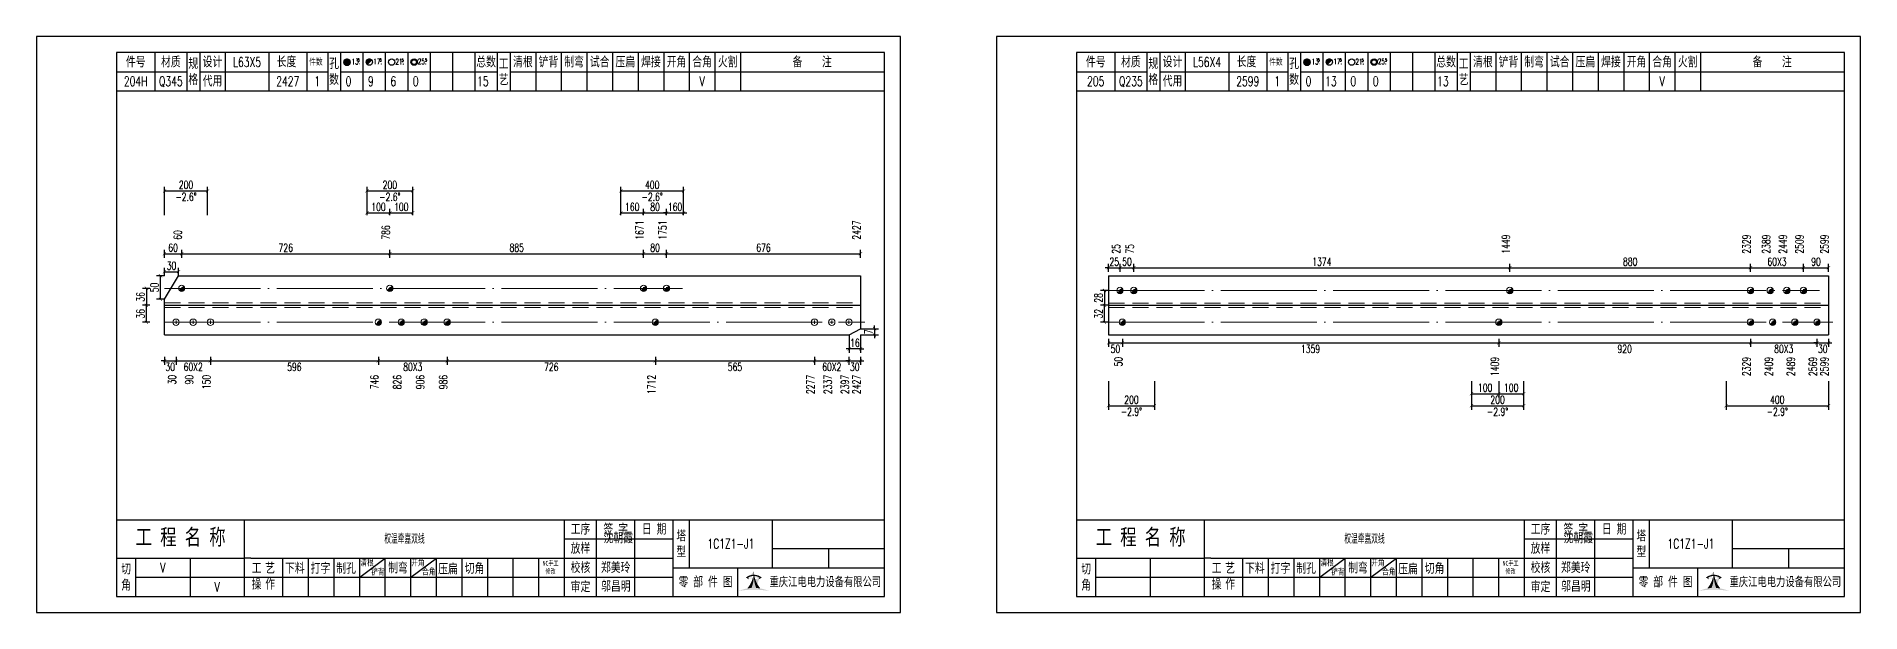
# Model space of a CAD drawing. Header units: millimetres. Extents: x -524 to 9570, y -2481 to 180.
# Drawn here: x 900 to 1470, y -600 to -420 of the extents above; entities that cross this region are included whole.
import ezdxf
from ezdxf.enums import TextEntityAlignment as Align

# ---------------------------------------------------------------- set-up
doc = ezdxf.new("R2010")
doc.units = ezdxf.units.MM
doc.header["$LTSCALE"] = 20
doc.header["$PDMODE"] = 1
doc.linetypes.add('DASHDOT2X', pattern=[1.75, 1.5, -0.125, 0, -0.125])
doc.linetypes.add('HIDDEN', pattern=[0.375, 0.25, -0.125])
for name, color, linetype, lineweight in [('1', 7, 'Continuous', 25), ('11', 1, 'Continuous', 13), ('2', 1, 'HIDDEN', 13), ('5', 7, 'Continuous', 13), ('7', 3, 'DASHDOT2X', 13)]:
    doc.layers.add(name, color=color, linetype=linetype, lineweight=lineweight)
doc.styles.get("Standard").update_dxf_attribs({"font": 'simplex', "width": 0.7, "bigfont": 'gbhzfs.shx'})
doc.styles.add('SYMBOL_TXT', font='txt.shx', dxfattribs={"width": 0.6})
doc.styles.add('TITLE_TXT', font='simplex.shx', dxfattribs={"width": 0.75, "height": 2.5, "bigfont": 'gbhzfs.shx'})
doc.dimstyles.new('dimStyle4', dxfattribs={"dimtxt": 2.5, "dimasz": 1, "dimexe": 1.25, "dimexo": 0, "dimgap": 0.63, "dimtad": 2, "dimzin": 0, "dimdsep": 46, "dimtxsty": 'standard', "dimblk": 'ARCHTICK', "dimblk1": 'ARCHTICK', "dimblk2": 'ARCHTICK', "dimcen": 0.09, "dimadec": 0, "dimazin": 0, "dimtfac": 1, "dimtdec": 1, "dimtix": 1, "dimtmove": 2, "dimatfit": 3, "dimfxl": 0, "dimtolj": 1, "dimtzin": 0, "dimarcsym": 0})
doc.dimstyles.get("Standard").update_dxf_attribs({"dimtxt": 2.5, "dimasz": 1, "dimexe": 1.25, "dimexo": 0, "dimgap": 0.63, "dimtad": 1, "dimzin": 0, "dimdsep": 46, "dimtxsty": 'standard', "dimblk": 'ARCHTICK', "dimblk1": 'ARCHTICK', "dimblk2": 'ARCHTICK', "dimcen": 0.09, "dimadec": 0, "dimazin": 0, "dimtfac": 1, "dimtdec": 1, "dimtix": 1, "dimtmove": 2, "dimatfit": 3, "dimfxl": 0, "dimtolj": 1, "dimtzin": 0, "dimarcsym": 0})
pattern_1 = [(0, (-3, 0), (0, 0.0125), [])]

# ---------------------------------------------------------------- blocks, each defined once
blk = doc.blocks.new('M12_HOLE')
h = blk.add_hatch()
h.set_pattern_fill('LINE', scale=0.1, style=0)
h.set_pattern_definition(pattern_1)
h.paths.add_polyline_path([(-5, 0, 1), (-1, 0, 1)])
at = {"color": 7}
blk.add_circle((-3, 0), 2, dxfattribs=at)
at = {"color": 7, "attachment_point": 1, "style": 'SYMBOL_TXT'}
for s, insert, char_height, width in [('13\\f??|b0|i0|c0|p54;.', (-0.1170648347537053, 2.110404609075999), 3.5, 5.707453662650948), ('5', (3.739322910876695, 2.264550918150206), 1.8, 2.930899999712656)]:
    blk.add_mtext(s, dxfattribs=dict(at, insert=insert, char_height=char_height, width=width))
blk = doc.blocks.new('M16_HOLE')
h = blk.add_hatch()
h.set_pattern_fill('LINE', scale=0.1, style=0)
h.set_pattern_definition(pattern_1)
h.paths.add_polyline_path([(-1.585786437626905, 1.414213562373095, 0.668178637919299), (-5, 0, 0.198912367379658), (-4.414213562373095, -1.414213562373095)])
at = {"color": 7}
blk.add_circle((-3, 0), 2, dxfattribs=at)
at = {"color": 7, "attachment_point": 1, "style": 'SYMBOL_TXT'}
for s, insert, char_height, width in [('17.', (-0.443935574240129, 2.13042063441452), 3.5, 6.3164), ('5', (3.564570640825252, 2.25180437378188), 1.8, 1.822)]:
    blk.add_mtext(s, dxfattribs=dict(at, insert=insert, char_height=char_height, width=width))
blk = doc.blocks.new('M20_HOLE')
at = {"color": 7}
blk.add_circle((-3, 0), 2, dxfattribs=at)
at = {"color": 7, "attachment_point": 1, "style": 'SYMBOL_TXT'}
for s, insert, char_height, width in [('21.', (-0.6868754558352066, 2.009036737063269), 3.5, 6.0735), ('5', (3.321630759230175, 2.009036737063269), 1.8, 1.4576)]:
    blk.add_mtext(s, dxfattribs=dict(at, insert=insert, char_height=char_height, width=width))
blk = doc.blocks.new('M24_HOLE')
at = {"color": 7}
for radius in [2, 1.5]:
    blk.add_circle((-3, 0), radius, dxfattribs=at)
at = {"color": 7, "attachment_point": 1, "style": 'SYMBOL_TXT'}
for s, insert, char_height, width in [('25.', (-0.6868754558352066, 2.13042063441452), 3.5, 2.4294), ('5', (3.928980201610216, 2.25180437378188), 1.8, 1.9435)]:
    blk.add_mtext(s, dxfattribs=dict(at, insert=insert, char_height=char_height, width=width))
blk = doc.blocks.new('A$C1E394B87')
for p, q in [((270, 180), (0, 180)), ((0, 180), (0, 0)), ((270, 0), (270, 180)), ((0, 0), (270, 0))]:
    blk.add_line(p, q)
blk = doc.blocks.new('JgCard')
h = blk.add_hatch(color=256)
edge = h.paths.add_edge_path()
edge.add_arc((223.8016524729837, -21.84717885384339), 29.00860721842082, 79.81716678233735, 89.27812697573944)
edge.add_arc((224.5325955616654, -21.84717885384339), 29.00860721842082, 90.72187302426055, 100.1828332176626)
edge.add_arc((224.0279874541857, -3.830853464385541), 11.50536553551401, 89.30709440376557, 113.6959925615352, ccw=False)
edge.add_arc((224.3062605804644, -3.830853464385541), 11.50536553551401, 66.30400743846491, 90.69290559623443, ccw=False)
edge = h.paths.add_edge_path()
edge.add_arc((233.0302112674253, 13.18449056462987), 8.873034629199061, 191.5208225546964, 219.6965150385776)
edge.add_arc((215.3040367672247, 13.18449056462987), 8.873034629199061, 320.3034849614224, 348.4791774453036)
edge.add_arc((214.0326012329333, 11.43447699248611), 10.13453382683302, 338.1301204334909, 359.9154198731663)
edge.add_arc((234.3016468017167, 11.43447699248611), 10.13453382683302, 180.0845801266699, 201.8698795665091)
edge.add_line((225.937925765641, 10.90576856469295), (225.6552856147136, 10.35609493506945))
edge.add_arc((224.1679533083088, 7.853493107532699), 3.957321353349253, 91.41975307934291, 127.4827228769255)
edge.add_arc((215.3040367672247, 13.18449056462987), 8.873034629199061, 351.0860103832611, 357.2867084751834)
edge.add_line((222.396322269009, 10.90576856469295), (222.6789624199364, 10.35609493506945))
edge.add_line((222.6789624199364, 10.35609493506945), (221.7697188924139, 10.86032854938844))
edge.add_line((225.6552856147136, 10.35609493506945), (226.5654915637542, 10.86086227359522))
edge.add_arc((224.2330238305049, 7.883670059543192), 3.536460377387214, 93.80567765797379, 121.2894356209631)
edge.add_arc((224.1012242041452, 7.883670059543192), 3.536460377387214, 58.7105643790368, 86.1943223420262)
edge.add_arc((224.1679533083088, 7.853493107532699), 3.957321353349253, 52.53023982105776, 88.60436076552203)
edge.add_arc((233.0302112674253, 13.18449056462987), 8.873034629199061, 182.7132915248167, 188.9137221835162)
edge.add_line((224.1671240173246, 11.44943760304955), (224.1671240173246, 11.41951638194644))
blk.add_hatch(color=256).paths.add_polyline_path([(224.1671240173246, 11.41951638190653, 0.09534363958971465), (224.8964730213393, 7.65936347788454, -0.02857973389665951), (226.2029576453306, 7.517096850535836, -0.1235627947319866), (224.3359488967444, 11.41233217421416, -0.1204986991669159), (225.937925765641, 10.90576856469295), (225.6552856147136, 10.35609493506945), (226.5654915637542, 10.86086227359522, 0.5402417223769541), (226.575360567148, 10.99431825130466, 0.158715983985349), (224.2643381876442, 11.80964050730302, -0.02706108524003999), (224.1671240173246, 12.76445731824299, -0.02706225299216489), (224.0699034296731, 11.80959959181416, 0.1586661026302013), (221.7598355252794, 10.99377351487396, 0.5401762534625951), (221.7697205382283, 10.86032763670437, -5.881062471050359e-06), (221.7697188924139, 10.86032854938844), (222.6789624199364, 10.35609493506945), (222.396322269009, 10.90576856469295, -0.1204986991669226), (223.9982991379056, 11.41233217421416, -0.1235627947319868), (222.1312903893195, 7.517096850535836, -0.0285797338966575), (223.4377750133108, 7.65936347788454, 0.09534363958971454)])
for p, q in [((265, 175), (25, 175)), ((25, 175), (25, 5)), ((37, 175), (37, 163)), ((47, 175), (47, 163)), ((51, 175), (51, 163)), ((59, 175), (59, 163)), ((72.61005959575064, 175), (72.61005959575061, 163)), ((84.43573710762382, 175), (84.43573710762382, 163)), ((91, 175), (91, 163)), ((95, 175), (95, 163)), ((102, 175), (102, 163)), ((109, 175), (109, 163)), ((116, 175), (116, 163)), ((123, 175), (123, 163)), ((130, 175), (130, 163)), ((137, 175), (137, 163)), ((144, 175), (144, 163)), ((148, 175), (148, 163)), ((156, 175), (156, 163)), ((164, 175), (164, 163)), ((172, 175), (172, 163)), ((180, 175), (180, 163)), ((188, 175), (188, 163)), ((196, 175), (196, 163)), ((204, 175), (204, 163)), ((212, 175), (212, 163)), ((220, 175), (220, 163)), ((265, 5), (265, 175)), ((25, 169), (47, 169)), ((51, 168.9999999999999), (91, 168.9999999999999)), ((95, 168.9999999999999), (144, 168.9999999999999)), ((148, 169), (265, 169)), ((25, 163), (265, 163)), ((25, 29), (265, 29)), ((65, 17), (65, 29)), ((165, 5), (165, 29)), ((175, 5), (175, 29)), ((187, 5), (187, 29)), ((199, 5), (199, 29)), ((204, 29), (204, 14)), ((230, 14), (230, 29)), ((165, 23), (199, 23)), ((230, 20), (265, 20)), ((247.5, 20), (247.5, 14)), ((25, 17), (65, 17)), ((31, 5), (31, 17)), ((48, 17), (48, 5)), ((65, 5), (65, 17)), ((67, 17), (65, 17)), ((67, 17), (165, 17)), ((77, 5), (77, 17)), ((85, 5), (85, 17)), ((93, 5), (93, 17)), ((101, 5), (101, 17)), ((101, 11), (109, 17)), ((109, 5), (109, 17)), ((117, 5), (117, 17)), ((117, 11), (125, 17)), ((125, 5), (125, 17)), ((133, 5), (133, 17)), ((141, 5), (141, 17)), ((149, 5), (149, 17)), ((157, 5), (157, 17)), ((165, 17), (199, 17)), ((199, 14), (265, 14)), ((219.0802760739607, 14), (219.0802760739607, 5)), ((31, 11), (65, 11)), ((65, 11), (165, 11)), ((165, 11), (199, 11)), ((25, 5), (265, 5))]:
    blk.add_line(p, q)
blk.add_lwpolyline([(96.0334779468642, 171.9855941999696, -1), (98.0334779468642, 171.9855941999696, -1)], format="xyb", close=True)
for p in [(65.8050297978753, 166), (145, 96)]:
    blk.add_point(p)
blk.add_blockref('A$C1E394B87', (0, 0))
at = {"xscale": 0.5, "yscale": 0.5, "zscale": 0.5}
for name, p in [('M12_HOLE', (98.5334779468642, 171.9855941999696)), ('M16_HOLE', (105.5, 171.9999999999999)), ('M20_HOLE', (112.5, 171.9999999999999)), ('M24_HOLE', (119.5, 171.9999999999999))]:
    blk.add_blockref(name, p, dxfattribs=at)
at = {"attachment_point": 5, "style": 'TITLE_TXT'}
for s, insert, char_height, width in [('{\\fSimHei|b0|i0|c134|p2;件号}', (31, 172), 3, 15), ('{\\fSimHei|b0|i0|c134|p2;材质}', (42, 172), 3, 8), ('{\\fSimHei|b0|i0|c134|p2;规格}', (49, 169), 3, 4), ('{\\fSimHei|b0|i0|c134|p2;设计}', (55, 171.9999999999999), 3, 8.000000000000014), ('{\\fSimHei|b0|i0|c134|p2;长度}', (78.11684221050325, 172.0531705390044), 3, 8), ('{\\fSimHei|b0|i0|c134|p2;件数}', (87.3041250533895, 171.9999999999999), 2, 8.8244), ('{\\fSimHei|b0|i0|c134|p2;孔数}', (93, 169), 3, 4), ('{\\fSimHei|b0|i0|c134|p2;总数}', (140.5, 171.9999999999999), 3, 7), ('{\\fSimHei|b0|i0|c134|p2;工\\P艺}', (146, 169), 3, 4), ('{\\fSimHei|b0|i0|c134|p2;清根}', (152, 172), 3, 8), ('{\\fSimHei|b0|i0|c134|p2;铲背}', (160, 172), 3, 8), ('{\\fSimHei|b0|i0|c134|p2;制弯}', (168, 172), 3, 8.000000000000028), ('{\\fSimHei|b0|i0|c134|p2;试合}', (176, 172), 3, 8), ('{\\fSimHei|b0|i0|c134|p2;压扁}', (184, 172), 3, 8), ('{\\fSimHei|b0|i0|c134|p2;焊接}', (192, 172), 3, 8), ('{\\fSimHei|b0|i0|c134|p2;开角}', (200, 172), 3, 8.000000000000057), ('{\\fSimHei|b0|i0|c134|p2;合角}', (208, 172), 3, 8), ('{\\fSimHei|b0|i0|c134|p2;火割}', (216, 172), 3, 8), ('{\\fSimHei|b0|i0|c134|p2;备    注}', (242.3967818627186, 171.9765054582008), 3, 22), ('{\\fSimHei|b0|i0|c134|p2;代用}', (55, 166), 3, 8), ('{\\fSimHei|b0|i0|c134|p2;工 程 名 称}', (45.04268864723963, 23.33842704880232), 5, 47.33333333333334), ('{\\fSimHei|b0|i0|c134|p2;工序}', (170, 26), 3, 10), ('{\\fSimHei|b0|i0|c134|p2;签 字}', (181, 26), 3, 12), ('{\\fSimHei|b0|i0|c134|p2;^I沈朝霞}', (181.0520504248258, 23.27747906449889), 3, 12), ('{\\fSimHei|b0|i0|c134|p2;日 期}', (193, 26), 3, 12), ('{\\fSimHei|b0|i0|c134|p2;塔\\P型}', (201.5, 21.5), 3, 5.000000000000028), ('{\\fSimHei|b0|i0|c134|p2;放样}', (170, 20), 3, 10), ('{\\fSimHei|b0|i0|c134|p2;切\\P角}', (28, 11), 3, 6.000000000000004), ('{\\fSimHei|b0|i0|c134|p2;工\\P操}', (68.78408056366106, 11.29930144135182), 3, 6.000000000000004), ('{\\fSimHei|b0|i0|c134|p2;艺\\P作}', (73.01340619218274, 11.29930144135182), 3, 6.000000000000004), ('{\\fSimHei|b0|i0|c134|p2;下料}', (80.74376492044746, 13.75191016783555), 3, 8), ('{\\fSimHei|b0|i0|c134|p2;打字}', (88.74376492044746, 13.75191016783555), 3, 8), ('{\\fSimHei|b0|i0|c134|p2;制孔}', (96.74376492044746, 13.75191016783555), 3, 8.000000000000028), ('{\\fSimHei|b0|i0|c134|p2;清根}', (103.3080888185272, 15.56254542211099), 2, 8), ('{\\fSimHei|b0|i0|c134|p2;铲背}', (106.6982872637203, 12.58010217278223), 2, 8), ('{\\fSimHei|b0|i0|c134|p2;制弯}', (112.9524832210667, 13.86807755023182), 3, 8.000000000000028), ('{\\fSimHei|b0|i0|c134|p2;开角}', (119.2123351337376, 15.54156681030855), 2, 8.000000000000057), ('{\\fSimHei|b0|i0|c134|p2;合角}', (122.601153766583, 12.67610618408509), 2, 8), ('{\\fSimHei|b0|i0|c134|p2;压扁}', (128.5896913500159, 13.56672241423536), 3, 8), ('{\\fSimHei|b0|i0|c134|p2;切角}', (136.8970089545677, 13.6938446517654), 3, 8), ('{\\fSimHei|b0|i0|c134|p2;NC手工修改}', (160.6311373906198, 14.05820252967675), 1.5, 6.204069777279955), ('{\\fSimHei|b0|i0|c134|p2;校核}', (170, 14), 3, 10.00000000000003), ('{\\fSimHei|b0|i0|c134|p2;郑美玲}', (181, 14), 3, 12), ('{\\fSimHei|b0|i0|c134|p2;零 部 件 图}', (209.0827348158753, 9.5), 3, 30.76131175444226), ('{\\fSimHei|b0|i0|c134|p2;重庆江电电力设备有限公司}', (246.5086378857131, 9.475432444103376), 2.772000000000001, 63.29400000000002), ('{\\fSimHei|b0|i0|c134|p2;审定}', (170, 8), 3, 10), ('{\\fSimHei|b0|i0|c134|p2;邬昌明}', (181.0428184060297, 8.12303372435349), 3, 12)]:
    blk.add_mtext(s, dxfattribs=dict(at, insert=insert, char_height=char_height, width=width))
blk = doc.blocks.new('M20')
for p, q in [((-0.5, 0), (0.5, 0)), ((0, -0.5), (0, 0.5))]:
    blk.add_line(p, q)
blk.add_circle((0, 0), 1)
blk = doc.blocks.new('M16')
for p, q in [((-0.7071067811865476, -0.7071067811865476), (0.7071067811865475, 0.7071067811865475)), ((-0.4, 4.898425415289509e-17), (0.4, 0)), ((2.449212707644755e-17, 0.4), (0, -0.4))]:
    blk.add_line(p, q)
blk.add_circle((0, 0), 1)
for centre, radius, end in [((0, 0), 0.8, 45.00000000000001), ((0, 0), 0.6, 45.00000000000001), ((0, 0), 0.4, 45.00000000000001), ((-5.551115123125783e-17, -5.551115123125783e-17), 0.2, 45)]:
    blk.add_arc(centre, radius, 225, end)
blk = doc.blocks.new('_ArchTick')
at = {"color": 0, "linetype": 'ByBlock', "const_width": 0.15}
blk.add_lwpolyline([(-0.5, -0.5), (0.5, 0.5)], dxfattribs=at)
blk = doc.blocks.new('*D362')
at = {"layer": '11', "color": 0, "lineweight": -2}
for p, q in [((940, -521.375), (939, -521.375)), ((940, -520.125), (940, -522.625)), ((940, -521.375), (943.6000000000004, -521.375)), ((943.6000000000004, -520.125), (943.6000000000004, -522.625)), ((943.6000000000004, -521.375), (944.6000000000004, -521.375))]:
    blk.add_line(p, q, dxfattribs=at)
at = {"layer": 'Defpoints', "color": 0}
for p in [(940, -520.125), (943.6000000000004, -520.125), (943.6000000000004, -521.375)]:
    blk.add_point(p, dxfattribs=at)
at = {"layer": '11', "color": 0, "lineweight": -2}
blk.add_blockref('_ArchTick', (940, -521.375), dxfattribs=at)
at = {"layer": '11', "color": 0, "lineweight": -2, "rotation": 180}
blk.add_blockref('_ArchTick', (943.6000000000004, -521.375), dxfattribs=at)
at = {"layer": '11', "color": 0, "insert": (941.8000000000002, -523.255), "char_height": 2.5, "attachment_point": 5}
blk.add_mtext('\\A1;30', dxfattribs=at)
blk = doc.blocks.new('*D363')
at = {"layer": '11', "color": 0, "lineweight": -2}
for p, q in [((943.6000000000004, -520.125), (943.6000000000004, -522.625)), ((943.6000000000004, -521.375), (954.3519073979605, -521.375)), ((954.3519073979605, -520.125), (954.3519073979605, -522.625))]:
    blk.add_line(p, q, dxfattribs=at)
at = {"layer": 'Defpoints', "color": 0}
for p in [(943.6000000000004, -520.125), (954.3519073979605, -520.125), (954.3519073979605, -521.375)]:
    blk.add_point(p, dxfattribs=at)
at = {"layer": '11', "color": 0, "lineweight": -2, "rotation": 180}
blk.add_blockref('_ArchTick', (943.6000000000004, -521.375), dxfattribs=at)
at = {"layer": '11', "color": 0, "lineweight": -2}
blk.add_blockref('_ArchTick', (954.3519073979605, -521.375), dxfattribs=at)
at = {"layer": '11', "color": 0, "insert": (948.9759536989804, -523.255), "char_height": 2.5, "attachment_point": 5}
blk.add_mtext('\\A1;60X2', dxfattribs=at)
blk = doc.blocks.new('*D364')
at = {"layer": '11', "color": 0, "lineweight": -2}
for p, q in [((954.3519073979605, -520.125), (954.3519073979605, -522.625)), ((954.3519073979605, -521.375), (1006.84102432399, -521.375)), ((1006.84102432399, -520.125), (1006.84102432399, -522.625))]:
    blk.add_line(p, q, dxfattribs=at)
at = {"layer": 'Defpoints', "color": 0}
for p in [(954.3519073979605, -520.125), (1006.84102432399, -520.125), (1006.84102432399, -521.375)]:
    blk.add_point(p, dxfattribs=at)
at = {"layer": '11', "color": 0, "lineweight": -2, "rotation": 180}
blk.add_blockref('_ArchTick', (954.3519073979605, -521.375), dxfattribs=at)
at = {"layer": '11', "color": 0, "lineweight": -2}
blk.add_blockref('_ArchTick', (1006.84102432399, -521.375), dxfattribs=at)
at = {"layer": '11', "color": 0, "insert": (980.5964658609755, -523.255), "char_height": 2.5, "attachment_point": 5}
blk.add_mtext('\\A1;596', dxfattribs=at)
blk = doc.blocks.new('*D365')
at = {"layer": '11', "color": 0, "lineweight": -2}
for p, q in [((1006.84102432399, -520.125), (1006.84102432399, -522.625)), ((1006.84102432399, -521.375), (1028.344839119913, -521.375)), ((1028.344839119913, -520.125), (1028.344839119913, -522.625))]:
    blk.add_line(p, q, dxfattribs=at)
at = {"layer": 'Defpoints', "color": 0}
for p in [(1006.84102432399, -520.125), (1028.344839119913, -520.125), (1028.344839119913, -521.375)]:
    blk.add_point(p, dxfattribs=at)
at = {"layer": '11', "color": 0, "lineweight": -2, "rotation": 180}
blk.add_blockref('_ArchTick', (1006.84102432399, -521.375), dxfattribs=at)
at = {"layer": '11', "color": 0, "lineweight": -2}
blk.add_blockref('_ArchTick', (1028.344839119913, -521.375), dxfattribs=at)
at = {"layer": '11', "color": 0, "insert": (1017.592931721952, -523.255), "char_height": 2.5, "attachment_point": 5}
blk.add_mtext('\\A1;80X3', dxfattribs=at)
blk = doc.blocks.new('*D366')
at = {"layer": '11', "color": 0, "lineweight": -2}
for p, q in [((1028.344839119913, -520.125), (1028.344839119913, -522.625)), ((1028.344839119913, -521.375), (1093.393878877576, -521.375)), ((1093.393878877576, -520.125), (1093.393878877576, -522.625))]:
    blk.add_line(p, q, dxfattribs=at)
at = {"layer": 'Defpoints', "color": 0}
for p in [(1028.344839119913, -520.125), (1093.393878877576, -520.125), (1093.393878877576, -521.375)]:
    blk.add_point(p, dxfattribs=at)
at = {"layer": '11', "color": 0, "lineweight": -2, "rotation": 180}
blk.add_blockref('_ArchTick', (1028.344839119913, -521.375), dxfattribs=at)
at = {"layer": '11', "color": 0, "lineweight": -2}
blk.add_blockref('_ArchTick', (1093.393878877576, -521.375), dxfattribs=at)
at = {"layer": '11', "color": 0, "insert": (1060.869358998744, -523.255), "char_height": 2.5, "attachment_point": 5}
blk.add_mtext('\\A1;726', dxfattribs=at)
blk = doc.blocks.new('*D367')
at = {"layer": '11', "color": 0, "lineweight": -2}
for p, q in [((1093.393878877576, -520.125), (1093.393878877576, -522.625)), ((1093.393878877576, -521.375), (1143.148092602039, -521.375)), ((1143.148092602039, -520.125), (1143.148092602039, -522.625))]:
    blk.add_line(p, q, dxfattribs=at)
at = {"layer": 'Defpoints', "color": 0}
for p in [(1093.393878877576, -520.125), (1143.148092602039, -520.125), (1143.148092602039, -521.375)]:
    blk.add_point(p, dxfattribs=at)
at = {"layer": '11', "color": 0, "lineweight": -2, "rotation": 180}
blk.add_blockref('_ArchTick', (1093.393878877576, -521.375), dxfattribs=at)
at = {"layer": '11', "color": 0, "lineweight": -2}
blk.add_blockref('_ArchTick', (1143.148092602039, -521.375), dxfattribs=at)
at = {"layer": '11', "color": 0, "insert": (1118.270985739808, -523.255), "char_height": 2.5, "attachment_point": 5}
blk.add_mtext('\\A1;565', dxfattribs=at)
blk = doc.blocks.new('*D368')
at = {"layer": '11', "color": 0, "lineweight": -2}
for p, q in [((1143.148092602039, -520.125), (1143.148092602039, -522.625)), ((1143.148092602039, -521.375), (1153.9, -521.375)), ((1153.9, -520.125), (1153.9, -522.625))]:
    blk.add_line(p, q, dxfattribs=at)
at = {"layer": 'Defpoints', "color": 0}
for p in [(1143.148092602039, -520.125), (1153.9, -520.125), (1153.9, -521.375)]:
    blk.add_point(p, dxfattribs=at)
at = {"layer": '11', "color": 0, "lineweight": -2, "rotation": 180}
blk.add_blockref('_ArchTick', (1143.148092602039, -521.375), dxfattribs=at)
at = {"layer": '11', "color": 0, "lineweight": -2}
blk.add_blockref('_ArchTick', (1153.9, -521.375), dxfattribs=at)
at = {"layer": '11', "color": 0, "insert": (1148.52404630102, -523.255), "char_height": 2.5, "attachment_point": 5}
blk.add_mtext('\\A1;60X2', dxfattribs=at)
blk = doc.blocks.new('*D369')
at = {"layer": '11', "color": 0, "lineweight": -2}
for p, q in [((1153.9, -521.375), (1152.9, -521.375)), ((1153.9, -520.125), (1153.9, -522.625)), ((1153.9, -521.375), (1157.5, -521.375)), ((1157.5, -520.125), (1157.5, -522.625)), ((1157.5, -521.375), (1158.5, -521.375))]:
    blk.add_line(p, q, dxfattribs=at)
at = {"layer": 'Defpoints', "color": 0}
for p in [(1153.9, -520.125), (1157.5, -520.125), (1157.5, -521.375)]:
    blk.add_point(p, dxfattribs=at)
at = {"layer": '11', "color": 0, "lineweight": -2}
blk.add_blockref('_ArchTick', (1153.9, -521.375), dxfattribs=at)
at = {"layer": '11', "color": 0, "lineweight": -2, "rotation": 180}
blk.add_blockref('_ArchTick', (1157.5, -521.375), dxfattribs=at)
at = {"layer": '11', "color": 0, "insert": (1155.7, -523.255), "char_height": 2.5, "attachment_point": 5}
blk.add_mtext('\\A1;30', dxfattribs=at)
blk = doc.blocks.new('*D377')
at = {"layer": '11', "color": 0, "lineweight": -2}
for p, q in [((1157.5, -511.3412698412698), (1163.125, -511.3412698412698)), ((1161.875, -511.3412698412698), (1161.875, -510.3412698412698)), ((1161.875, -511.3412698412698), (1161.875, -513.25)), ((1157.5, -513.25), (1163.125, -513.25)), ((1161.875, -513.25), (1161.875, -514.25))]:
    blk.add_line(p, q, dxfattribs=at)
at = {"layer": 'Defpoints', "color": 0}
for p in [(1157.5, -511.3412698412698), (1157.5, -513.25), (1161.875, -513.25)]:
    blk.add_point(p, dxfattribs=at)
at = {"layer": '11', "color": 0, "lineweight": -2}
for p, rotation in [((1161.875, -511.3412698412698), 270), ((1161.875, -513.25), 90)]:
    blk.add_blockref('_ArchTick', p, dxfattribs=dict(at, rotation=rotation))
at = {"layer": '11', "color": 0, "insert": (1159.995, -512.2956349206348), "char_height": 2.5, "attachment_point": 5, "rotation": 90}
blk.add_mtext('\\A1;7', dxfattribs=at)
blk = doc.blocks.new('*D378')
at = {"layer": '11', "color": 0, "lineweight": -2}
for p, q in [((1153.976190476191, -517.625), (1152.976190476191, -517.625)), ((1153.976190476191, -513.25), (1153.976190476191, -518.875)), ((1157.5, -517.625), (1153.976190476191, -517.625)), ((1157.5, -513.25), (1157.5, -518.875)), ((1157.5, -517.625), (1158.5, -517.625))]:
    blk.add_line(p, q, dxfattribs=at)
at = {"layer": 'Defpoints', "color": 0}
for p in [(1153.976190476191, -513.25), (1153.976190476191, -517.625), (1157.5, -513.25)]:
    blk.add_point(p, dxfattribs=at)
at = {"layer": '11', "color": 0, "lineweight": -2}
blk.add_blockref('_ArchTick', (1153.976190476191, -517.625), dxfattribs=at)
at = {"layer": '11', "color": 0, "lineweight": -2, "rotation": 180}
blk.add_blockref('_ArchTick', (1157.5, -517.625), dxfattribs=at)
at = {"layer": '11', "color": 0, "insert": (1155.738095238095, -515.745), "char_height": 2.5, "attachment_point": 5}
blk.add_mtext('\\A1;16', dxfattribs=at)
blk = doc.blocks.new('*D380')
at = {"layer": '1', "color": 0, "lineweight": -2}
for p, q in [((935.375, -498.7142857142857), (933.125, -498.7142857142857)), ((934.375, -498.7142857142857), (934.375, -504)), ((935.375, -504), (933.125, -504))]:
    blk.add_line(p, q, dxfattribs=at)
at = {"layer": 'Defpoints', "color": 0}
for p in [(935.375, -498.7142857142857), (934.375, -504), (935.375, -504)]:
    blk.add_point(p, dxfattribs=at)
at = {"layer": '1', "color": 0, "lineweight": -2}
for p, rotation in [((934.375, -498.7142857142857), 90), ((934.375, -504), 270)]:
    blk.add_blockref('_ArchTick', p, dxfattribs=dict(at, rotation=rotation))
at = {"layer": '1', "color": 0, "insert": (932.4950000000001, -501.3571428571427), "char_height": 2.5, "attachment_point": 5, "rotation": 90}
blk.add_mtext('\\A1;36', dxfattribs=at)
blk = doc.blocks.new('*D389')
at = {"layer": '1', "color": 0, "lineweight": -2}
for p, q in [((1096.888248781913, -475.125), (1095.888248781913, -475.125)), ((1096.888248781913, -475.875), (1096.888248781913, -473.875)), ((1096.888248781913, -475.125), (1102.222315107962, -475.125)), ((1102.222315107962, -475.875), (1102.222315107962, -473.875)), ((1102.222315107962, -475.125), (1103.222315107962, -475.125))]:
    blk.add_line(p, q, dxfattribs=at)
at = {"layer": 'Defpoints', "color": 0}
for p in [(1096.888248781913, -475.875), (1102.222315107962, -475.125), (1102.222315107962, -475.875)]:
    blk.add_point(p, dxfattribs=at)
at = {"layer": '1', "color": 0, "lineweight": -2}
blk.add_blockref('_ArchTick', (1096.888248781913, -475.125), dxfattribs=at)
at = {"layer": '1', "color": 0, "lineweight": -2, "rotation": 180}
blk.add_blockref('_ArchTick', (1102.222315107962, -475.125), dxfattribs=at)
at = {"layer": '1', "color": 0, "insert": (1099.555281944937, -473.245), "char_height": 2.5, "attachment_point": 5}
blk.add_mtext('\\A1;160', dxfattribs=at)
blk = doc.blocks.new('*D391')
at = {"layer": '11', "color": 0, "lineweight": -2}
for p, q in [((1235, -514.5), (1235, -517)), ((1235, -515.75), (1239.327927393972, -515.75)), ((1239.327927393972, -514.5), (1239.327927393972, -517))]:
    blk.add_line(p, q, dxfattribs=at)
at = {"layer": 'Defpoints', "color": 0}
for p in [(1235, -514.5), (1239.327927393972, -514.5), (1239.327927393972, -515.75)]:
    blk.add_point(p, dxfattribs=at)
at = {"layer": '11', "color": 0, "lineweight": -2, "rotation": 180}
blk.add_blockref('_ArchTick', (1235, -515.75), dxfattribs=at)
at = {"layer": '11', "color": 0, "lineweight": -2}
blk.add_blockref('_ArchTick', (1239.327927393972, -515.75), dxfattribs=at)
at = {"layer": '11', "color": 0, "insert": (1237.163963696986, -517.63), "char_height": 2.5, "attachment_point": 5}
blk.add_mtext('\\A1;50', dxfattribs=at)
blk = doc.blocks.new('*D392')
at = {"layer": '11', "color": 0, "lineweight": -2}
for p, q in [((1239.327927393972, -514.5), (1239.327927393972, -517)), ((1239.327927393972, -515.75), (1356.960993962139, -515.75)), ((1356.960993962139, -514.5), (1356.960993962139, -517))]:
    blk.add_line(p, q, dxfattribs=at)
at = {"layer": 'Defpoints', "color": 0}
for p in [(1239.327927393972, -514.5), (1356.960993962139, -514.5), (1356.960993962139, -515.75)]:
    blk.add_point(p, dxfattribs=at)
at = {"layer": '11', "color": 0, "lineweight": -2, "rotation": 180}
blk.add_blockref('_ArchTick', (1239.327927393972, -515.75), dxfattribs=at)
at = {"layer": '11', "color": 0, "lineweight": -2}
blk.add_blockref('_ArchTick', (1356.960993962139, -515.75), dxfattribs=at)
at = {"layer": '11', "color": 0, "insert": (1298.144460678056, -517.63), "char_height": 2.5, "attachment_point": 5}
blk.add_mtext('\\A1;1359', dxfattribs=at)
blk = doc.blocks.new('*D393')
at = {"layer": '11', "color": 0, "lineweight": -2}
for p, q in [((1356.960993962139, -514.5), (1356.960993962139, -517)), ((1356.960993962139, -515.75), (1435.625948508933, -515.75)), ((1435.625948508933, -514.5), (1435.625948508933, -517))]:
    blk.add_line(p, q, dxfattribs=at)
at = {"layer": 'Defpoints', "color": 0}
for p in [(1356.960993962139, -514.5), (1435.625948508933, -514.5), (1435.625948508933, -515.75)]:
    blk.add_point(p, dxfattribs=at)
at = {"layer": '11', "color": 0, "lineweight": -2, "rotation": 180}
blk.add_blockref('_ArchTick', (1356.960993962139, -515.75), dxfattribs=at)
at = {"layer": '11', "color": 0, "lineweight": -2}
blk.add_blockref('_ArchTick', (1435.625948508933, -515.75), dxfattribs=at)
at = {"layer": '11', "color": 0, "insert": (1396.293471235536, -517.63), "char_height": 2.5, "attachment_point": 5}
blk.add_mtext('\\A1;920', dxfattribs=at)
blk = doc.blocks.new('*D394')
at = {"layer": '11', "color": 0, "lineweight": -2}
for p, q in [((1435.625948508933, -514.5), (1435.625948508933, -517)), ((1435.625948508933, -515.75), (1456.4, -515.75)), ((1456.4, -514.5), (1456.4, -517))]:
    blk.add_line(p, q, dxfattribs=at)
at = {"layer": 'Defpoints', "color": 0}
for p in [(1435.625948508933, -514.5), (1456.4, -514.5), (1456.4, -515.75)]:
    blk.add_point(p, dxfattribs=at)
at = {"layer": '11', "color": 0, "lineweight": -2, "rotation": 180}
blk.add_blockref('_ArchTick', (1435.625948508933, -515.75), dxfattribs=at)
at = {"layer": '11', "color": 0, "lineweight": -2}
blk.add_blockref('_ArchTick', (1456.4, -515.75), dxfattribs=at)
at = {"layer": '11', "color": 0, "insert": (1446.012974254466, -517.63), "char_height": 2.5, "attachment_point": 5}
blk.add_mtext('\\A1;80X3', dxfattribs=at)
blk = doc.blocks.new('*D395')
at = {"layer": '11', "color": 0, "lineweight": -2}
for p, q in [((1456.4, -515.75), (1455.4, -515.75)), ((1456.4, -514.5), (1456.4, -517)), ((1456.4, -515.75), (1460, -515.75)), ((1460, -514.5), (1460, -517)), ((1460, -515.75), (1461, -515.75))]:
    blk.add_line(p, q, dxfattribs=at)
at = {"layer": 'Defpoints', "color": 0}
for p in [(1456.4, -514.5), (1460, -514.5), (1460, -515.75)]:
    blk.add_point(p, dxfattribs=at)
at = {"layer": '11', "color": 0, "lineweight": -2}
blk.add_blockref('_ArchTick', (1456.4, -515.75), dxfattribs=at)
at = {"layer": '11', "color": 0, "lineweight": -2, "rotation": 180}
blk.add_blockref('_ArchTick', (1460, -515.75), dxfattribs=at)
at = {"layer": '11', "color": 0, "insert": (1458.2, -517.63), "char_height": 2.5, "attachment_point": 5}
blk.add_mtext('\\A1;30', dxfattribs=at)
blk = doc.blocks.new('*D396')
at = {"layer": '11', "color": 0, "lineweight": -2}
for p, q in [((1235, -492.25), (1234, -492.25)), ((1235, -493.5), (1235, -491)), ((1235, -492.25), (1238.6, -492.25)), ((1238.6, -493.5), (1238.6, -491)), ((1238.6, -492.25), (1239.6, -492.25))]:
    blk.add_line(p, q, dxfattribs=at)
at = {"layer": 'Defpoints', "color": 0}
for p in [(1235, -493.5), (1238.6, -492.25), (1238.6, -493.5)]:
    blk.add_point(p, dxfattribs=at)
at = {"layer": '11', "color": 0, "lineweight": -2}
blk.add_blockref('_ArchTick', (1235, -492.25), dxfattribs=at)
at = {"layer": '11', "color": 0, "lineweight": -2, "rotation": 180}
blk.add_blockref('_ArchTick', (1238.6, -492.25), dxfattribs=at)
at = {"layer": '11', "color": 0, "insert": (1236.8, -490.37), "char_height": 2.5, "attachment_point": 5}
blk.add_mtext('\\A1;25', dxfattribs=at)
blk = doc.blocks.new('*D403')
at = {"layer": '1', "color": 0, "lineweight": -2}
for p, q in [((1234.75, -499.375), (1232.5, -499.375)), ((1233.75, -499.375), (1233.75, -504)), ((1234.75, -504), (1232.5, -504))]:
    blk.add_line(p, q, dxfattribs=at)
at = {"layer": 'Defpoints', "color": 0}
for p in [(1234.75, -499.375), (1233.75, -504), (1234.75, -504)]:
    blk.add_point(p, dxfattribs=at)
at = {"layer": '1', "color": 0, "lineweight": -2}
for p, rotation in [((1233.75, -499.375), 90), ((1233.75, -504), 270)]:
    blk.add_blockref('_ArchTick', p, dxfattribs=dict(at, rotation=rotation))
at = {"layer": '1', "color": 0, "insert": (1231.87, -501.6874999999998), "char_height": 2.5, "attachment_point": 5, "rotation": 90}
blk.add_mtext('\\A1;28', dxfattribs=at)

msp = doc.modelspace()

# ---------------------------------------------------------------- linework, layer by layer
at = {"layer": '1'}
for p, q in [((940, -502.0912698412698), (944.4047619047615, -494.75)), ((944.4047619047615, -494.75), (1157.5, -494.75)), ((1157.5, -494.75), (1157.5, -504)), ((1235, -494.75), (1235, -513.25)), ((1235, -494.75), (1460, -494.75)), ((1460, -494.75), (1460, -513.25)), ((940, -504), (940, -502.0912698412698)), ((940, -513.25), (940, -504)), ((940, -504), (1157.5, -504)), ((1157.5, -504), (1157.5, -511.3412698412698)), ((1235, -504), (1460, -504)), ((1153.976190476191, -513.25), (1157.5, -511.3412698412698)), ((940, -513.25), (1153.976190476191, -513.25)), ((1235, -513.25), (1460, -513.25))]:
    msp.add_line(p, q, dxfattribs=at)
at = {"layer": '2'}
for p, q in [((940, -503.265873015873), (1157.5, -503.265873015873)), ((940, -504.734126984127), (1157.5, -504.734126984127)), ((1235, -503.3392857142857), (1460, -503.3392857142857)), ((1235, -504.6607142857143), (1460, -504.6607142857143))]:
    msp.add_line(p, q, dxfattribs=at)
at = {"layer": '7'}
for p, q in [((940, -498.7142857142857), (1101.888248781913, -498.7142857142857)), ((1235, -499.375), (1457.175396629528, -499.375)), ((940, -509.2857142857143), (1158.9, -509.2857142857143)), ((1235, -509.2857142857143), (1461.4, -509.2857142857143))]:
    msp.add_line(p, q, dxfattribs=at)

# ---------------------------------------------------------------- block references
at = {"layer": '1'}
for p in [(900, -600), (1200, -600)]:
    msp.add_blockref('JgCard', p, dxfattribs=at)
at = {"layer": '5'}
for name, p in [('M16', (945.3759536989801, -498.7142857142857)), ('M16', (1010.424993456644, -498.7142857142857)), ('M16', (1089.720310516605, -498.7142857142857)), ('M16', (1096.888248781913, -498.7142857142857)), ('M16', (1238.6, -499.375)), ('M16', (1242.927927393972, -499.375)), ('M16', (1360.423335877316, -499.375)), ('M16', (1435.625948508933, -499.375)), ('M16', (1441.788370883995, -499.375)), ('M16', (1446.981883756762, -499.375)), ('M16', (1452.175396629528, -499.375)), ('M20', (943.6000000000004, -509.2857142857143)), ('M20', (948.9759536989804, -509.2857142857143)), ('M20', (954.3519073979605, -509.2857142857143)), ('M16', (1006.84102432399, -509.2857142857143)), ('M16', (1014.008962589298, -509.2857142857143)), ('M16', (1021.176900854605, -509.2857142857143)), ('M16', (1028.344839119913, -509.2857142857143)), ('M16', (1093.393878877576, -509.2857142857143)), ('M20', (1143.148092602039, -509.2857142857143)), ('M20', (1148.52404630102, -509.2857142857143)), ('M20', (1153.9, -509.2857142857143)), ('M16', (1239.327927393972, -509.2857142857143)), ('M16', (1356.960993962139, -509.2857142857143)), ('M16', (1435.625948508933, -509.2857142857143)), ('M16', (1442.550632339289, -509.2857142857143)), ('M16', (1449.475316169644, -509.2857142857143)), ('M16', (1456.4, -509.2857142857143))]:
    msp.add_blockref(name, p, dxfattribs=at)

# ---------------------------------------------------------------- texts
at = {"layer": '1', "width": 0.7}
for s, p in [('L63X5', (965.8050297978752, -428)), ('L56X4', (1265.805029797875, -428)), ('204H', (931, -434)), ('Q345', (942, -434)), ('2427', (978.5228983516872, -434)), ('1', (987.717868553812, -434)), ('0', (997.5, -434)), ('9', (1004.5, -434)), ('6', (1011.5, -434)), ('0', (1018.5, -434)), ('15', (1039.5, -434)), ('V', (1108, -434)), ('205', (1231, -434)), ('Q235', (1242, -434)), ('2599', (1278.522898351687, -434)), ('1', (1287.717868553812, -434)), ('0', (1297.5, -434)), ('13', (1304.5, -434)), ('0', (1311.5, -434)), ('0', (1318.5, -434)), ('13', (1339.5, -434)), ('V', (1408, -434)), ('权温牵嘉双线', (1015, -577)), ('权温牵嘉双线', (1315, -577)), ('1C1Z1-J1', (1117, -578.5)), ('1C1Z1-J1', (1417, -578.5)), ('V', (939.5, -586)), ('V', (956.5, -592))]:
    msp.add_text(s, height=3, dxfattribs=at).set_placement(p, align=Align.MIDDLE_CENTER)
for s, p in [('-2.6°', (946.7279575573984, -468.875)), ('-2.6°', (1010.44008971667, -468.875)), ('-2.6°', (1092.416501181898, -468.875)), ('-2.9°', (1242.169540905612, -536)), ('-2.9°', (1356.589614715285, -536)), ('-2.9°', (1443.984334772817, -536))]:
    msp.add_text(s, height=2.5, dxfattribs=at).set_placement(p, align=Align.TOP_CENTER)
for s, p in [('1671', (1089.720310516605, -483.5)), ('1751', (1096.888248781913, -483.5)), ('2427', (1157.5, -483.5)), ('60', (945.3759536989801, -483.5)), ('786', (1010.424993456644, -483.5)), ('1449', (1360.423335877316, -487.875)), ('2329', (1435.625948508933, -487.875)), ('2389', (1441.788370883995, -487.875)), ('2449', (1446.981883756762, -487.875)), ('2509', (1452.175396629528, -487.875)), ('2599', (1460, -487.875)), ('25', (1238.6, -487.875)), ('75', (1242.927927393972, -487.875))]:
    msp.add_text(s, height=2.5, rotation=90, dxfattribs=at).set_placement(p)
for s, p in [('50', (1239.327927393972, -520.125)), ('1409', (1356.960993962139, -520.125)), ('2329', (1435.625948508933, -520.125)), ('2409', (1442.550632339289, -520.125)), ('2489', (1449.475316169644, -520.125)), ('2569', (1456.4, -520.125)), ('2599', (1460, -520.125)), ('30', (943.6000000000004, -525.75)), ('90', (948.9759536989804, -525.75)), ('150', (954.3519073979605, -525.75)), ('746', (1006.84102432399, -525.75)), ('826', (1014.008962589298, -525.75)), ('906', (1021.176900854605, -525.75)), ('986', (1028.344839119913, -525.75)), ('1712', (1093.393878877576, -525.75)), ('2277', (1143.148092602039, -525.75)), ('2337', (1148.52404630102, -525.75)), ('2397', (1153.9, -525.75)), ('2427', (1157.5, -525.75))]:
    msp.add_text(s, height=2.5, rotation=90, dxfattribs=at).set_placement(p, align=Align.RIGHT)

# ---------------------------------------------------------------- dimensions: what is measured, and where the dimension line sits
at = {"layer": '1'}
for base, p1, p2, text in [((953.4559151147969, -468.25), (940, -475.875), (953.4559151147969, -475.875), '200'), ((1017.577289604593, -468.25), (1003.302889828747, -475.875), (1017.577289604593, -475.875), '200'), ((1102.222315107962, -468.25), (1082.610687255834, -475.875), (1102.222315107962, -475.875), '400'), ((1010.424993456644, -475.125), (1003.302889828747, -475.875), (1010.424993456644, -475.875), '100'), ((1017.577289604593, -475.125), (1010.424993456644, -475.875), (1017.577289604593, -475.875), '100'), ((1089.720310516605, -475.125), (1082.610687255834, -475.875), (1089.720310516605, -475.875), '160'), ((1096.888248781913, -475.125), (1089.720310516605, -475.875), (1096.888248781913, -475.875), '80'), ((1249.339081811224, -535.375), (1235, -527.75), (1249.339081811224, -527.75), '200'), ((1356.960993962139, -531.625), (1348.447907996017, -527.75), (1356.960993962139, -527.75), '100'), ((1364.731321434553, -535.375), (1348.447907996017, -527.75), (1364.731321434553, -527.75), '200'), ((1364.731321434553, -531.625), (1356.960993962139, -527.75), (1364.731321434553, -527.75), '100'), ((1460, -535.375), (1427.968669545635, -527.75), (1460, -527.75), '400')]:
    msp.add_linear_dim(base=base, p1=p1, p2=p2, text=text, dimstyle='standard', override={"dimtxt": 2.5}, dxfattribs=at).render()
dim = msp.add_linear_dim(base=(1102.222315107962, -475.125), p1=(1096.888248781913, -475.875), p2=(1102.222315107962, -475.875), text='160', dimstyle='standard', override={"dimtxt": 2.5}, dxfattribs=at)
dim.commit()
dim.dimension.update_dxf_attribs({"geometry": '*D389', "text_midpoint": (1099.555281944937, -473.245)})
for base, p1, p2, text, picture, middle in [((934.375, -504), (935.375, -498.7142857142857), (935.375, -504), '36', '*D380', (932.4950000000001, -501.3571428571427)), ((1233.75, -504), (1234.75, -499.375), (1234.75, -504), '28', '*D403', (1231.87, -501.6874999999998))]:
    dim = msp.add_linear_dim(base=base, p1=p1, p2=p2, angle=90, text=text, dimstyle='standard', override={"dimtxt": 2.5}, dxfattribs=at)
    dim.commit()
    dim.dimension.update_dxf_attribs({"geometry": picture, "text_midpoint": middle})
for base, p1, p2, text in [((934.375, -504), (935.375, -509.2857142857143), (935.375, -504), '36'), ((1233.75, -504), (1234.75, -509.2857142857143), (1234.75, -504), '32')]:
    msp.add_linear_dim(base=base, p1=p1, p2=p2, angle=90, text=text, dimstyle='standard', override={"dimtxt": 2.5}, dxfattribs=at).render()
at = {"layer": '11'}
for base, p1, p2, text in [((945.3759536989801, -487.875), (940, -489.125), (945.3759536989801, -489.125), '60'), ((1010.424993456644, -487.875), (945.3759536989801, -489.125), (1010.424993456644, -489.125), '726'), ((1089.720310516605, -487.875), (1010.424993456644, -489.125), (1089.720310516605, -489.125), '885'), ((1096.888248781913, -487.875), (1089.720310516605, -489.125), (1096.888248781913, -489.125), '80'), ((1157.5, -487.875), (1096.888248781913, -489.125), (1157.5, -489.125), '676'), ((944.4047619047615, -493.5), (940, -494.75), (944.4047619047615, -494.75), '30'), ((1242.927927393972, -492.25), (1238.6, -493.5), (1242.927927393972, -493.5), '50'), ((1360.423335877316, -492.25), (1242.927927393972, -493.5), (1360.423335877316, -493.5), '1374'), ((1435.625948508933, -492.25), (1360.423335877316, -493.5), (1435.625948508933, -493.5), '880'), ((1452.175396629528, -492.25), (1435.625948508933, -493.5), (1452.175396629528, -493.5), '60X3'), ((1460, -492.25), (1452.175396629528, -493.5), (1460, -493.5), '90')]:
    msp.add_linear_dim(base=base, p1=p1, p2=p2, text=text, dimstyle='standard', override={"dimtxt": 2.5}, dxfattribs=at).render()
for base, p1, p2, text, dimstyle, picture, middle in [((1238.6, -492.25), (1235, -493.5), (1238.6, -493.5), '25', 'standard', '*D396', (1236.8, -490.37)), ((1153.976190476191, -517.625), (1157.5, -513.25), (1153.976190476191, -513.25), '16', 'standard', '*D378', (1155.738095238095, -515.745)), ((1239.327927393972, -515.75), (1235, -514.5), (1239.327927393972, -514.5), '50', 'dimStyle4', '*D391', (1237.163963696986, -517.63)), ((1356.960993962139, -515.75), (1239.327927393972, -514.5), (1356.960993962139, -514.5), '1359', 'dimStyle4', '*D392', (1298.144460678056, -517.63)), ((1435.625948508933, -515.75), (1356.960993962139, -514.5), (1435.625948508933, -514.5), '920', 'dimStyle4', '*D393', (1396.293471235536, -517.63)), ((1456.4, -515.75), (1435.625948508933, -514.5), (1456.4, -514.5), '80X3', 'dimStyle4', '*D394', (1446.012974254466, -517.63)), ((1460, -515.75), (1456.4, -514.5), (1460, -514.5), '30', 'dimStyle4', '*D395', (1458.2, -517.63)), ((943.6000000000004, -521.375), (940, -520.125), (943.6000000000004, -520.125), '30', 'dimStyle4', '*D362', (941.8000000000002, -523.255)), ((954.3519073979605, -521.375), (943.6000000000004, -520.125), (954.3519073979605, -520.125), '60X2', 'dimStyle4', '*D363', (948.9759536989804, -523.255)), ((1006.84102432399, -521.375), (954.3519073979605, -520.125), (1006.84102432399, -520.125), '596', 'dimStyle4', '*D364', (980.5964658609755, -523.255)), ((1028.344839119913, -521.375), (1006.84102432399, -520.125), (1028.344839119913, -520.125), '80X3', 'dimStyle4', '*D365', (1017.592931721952, -523.255)), ((1093.393878877576, -521.375), (1028.344839119913, -520.125), (1093.393878877576, -520.125), '726', 'dimStyle4', '*D366', (1060.869358998744, -523.255)), ((1143.148092602039, -521.375), (1093.393878877576, -520.125), (1143.148092602039, -520.125), '565', 'dimStyle4', '*D367', (1118.270985739808, -523.255)), ((1153.9, -521.375), (1143.148092602039, -520.125), (1153.9, -520.125), '60X2', 'dimStyle4', '*D368', (1148.52404630102, -523.255)), ((1157.5, -521.375), (1153.9, -520.125), (1157.5, -520.125), '30', 'dimStyle4', '*D369', (1155.7, -523.255))]:
    dim = msp.add_linear_dim(base=base, p1=p1, p2=p2, text=text, dimstyle=dimstyle, override={"dimtxt": 2.5}, dxfattribs=at)
    dim.commit()
    dim.dimension.update_dxf_attribs({"geometry": picture, "text_midpoint": middle})
msp.add_linear_dim(base=(938.75, -494.75), p1=(940, -502.0912698412698), p2=(940, -494.75), angle=90, text='50', dimstyle='standard', override={"dimtxt": 2.5}, dxfattribs=at).render()
dim = msp.add_linear_dim(base=(1161.875, -513.25), p1=(1157.5, -511.3412698412698), p2=(1157.5, -513.25), angle=90, text='7', dimstyle='standard', override={"dimtxt": 2.5}, dxfattribs=at)
dim.commit()
dim.dimension.update_dxf_attribs({"geometry": '*D377', "text_midpoint": (1159.995, -512.2956349206348)})

doc.saveas('drawing.dxf')
